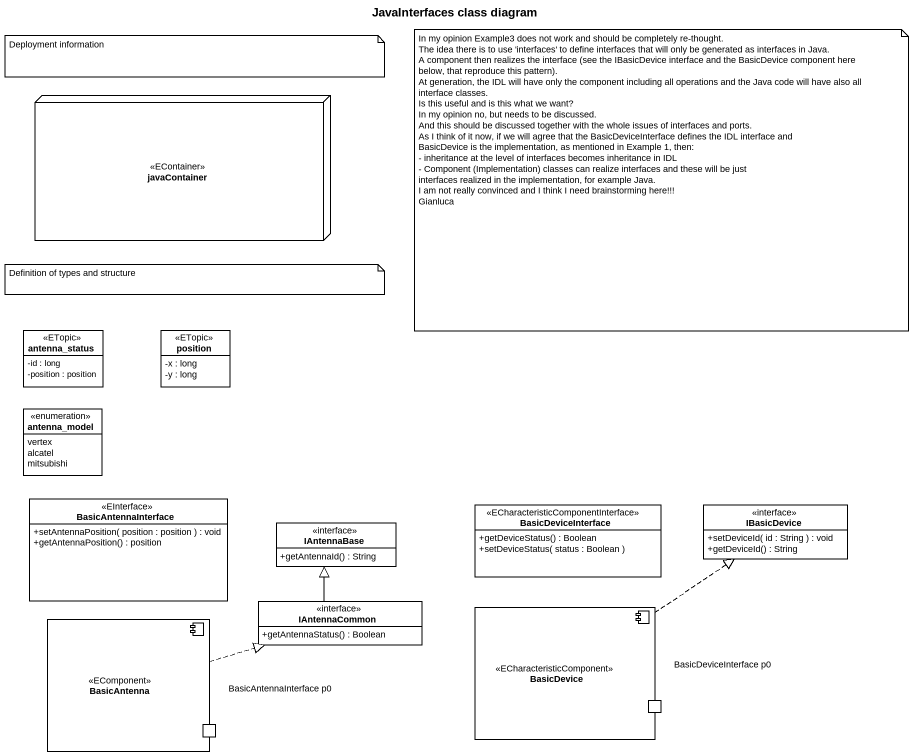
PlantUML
@startuml
title JavaInterfaces class diagram
allowmixing
hide circle
hide empty members
skinparam classAttributeIconSize 0
node javaContainer <<EContainer>> #FFFFFF
class antenna_status <<ETopic>> #FFFFFF {
  -id : long
  -position : position
}
class position <<ETopic>> #FFFFFF {
  -x : long
  -y : long
}
enum antenna_model #FFFFFF {
  vertex
  alcatel
  mitsubishi
}
interface BasicAntennaInterface <<EInterface>> #FFFFFF {
  +setAntennaPosition( position : position ) : void
  +getAntennaPosition() : position
}
interface BasicDeviceInterface <<ECharacteristicComponentInterface>> {
  +getDeviceStatus() : Boolean
  +setDeviceStatus( status : Boolean )
}
interface IBasicDevice {
  +setDeviceId( id : String ) : void
  +getDeviceId() : String
}
interface IAntennaBase {
  +getAntennaId() : String
}
component BasicAntenna <<EComponent>> #FFFFFF {
  port "BasicAntennaInterface p0" as BasicAntennaInterface_p0
}
interface IAntennaCommon {
  +getAntennaStatus() : Boolean
}
component BasicDevice <<ECharacteristicComponent>> {
  port "BasicDeviceInterface p0" as BasicDeviceInterface_p0
}
BasicAntenna .right.|> IAntennaCommon
IAntennaCommon -up-|> IAntennaBase
BasicDevice .up.|> IBasicDevice
note as N1
  Deployment information
end note
note as N2
  In my opinion Example3 does not work and should be completely re-thought.
  The idea there is to use 'interfaces' to define interfaces that will only be generated as interfaces in Java.
  A component then realizes the interface (see the IBasicDevice interface and the BasicDevice component here below, that reproduce this pattern).
  At generation, the IDL will have only the component including all operations and the Java code will have also all interface classes.
  Is this useful and is this what we want?
  In my opinion no, but needs to be discussed.
  And this should be discussed together with the whole issues of interfaces and ports.
  As I think of it now, if we will agree that the BasicDeviceInterface defines the IDL interface and
  BasicDevice is the implementation, as mentioned in Example 1, then:
  - inheritance at the level of interfaces becomes inheritance in IDL
  - Component (Implementation) classes can realize interfaces and these will be just
  interfaces realized in the implementation, for example Java.
  I am not really convinced and I think I need brainstorming here!!!
  Gianluca
end note
note as N3
  Definition of types and structure
end note
@enduml
